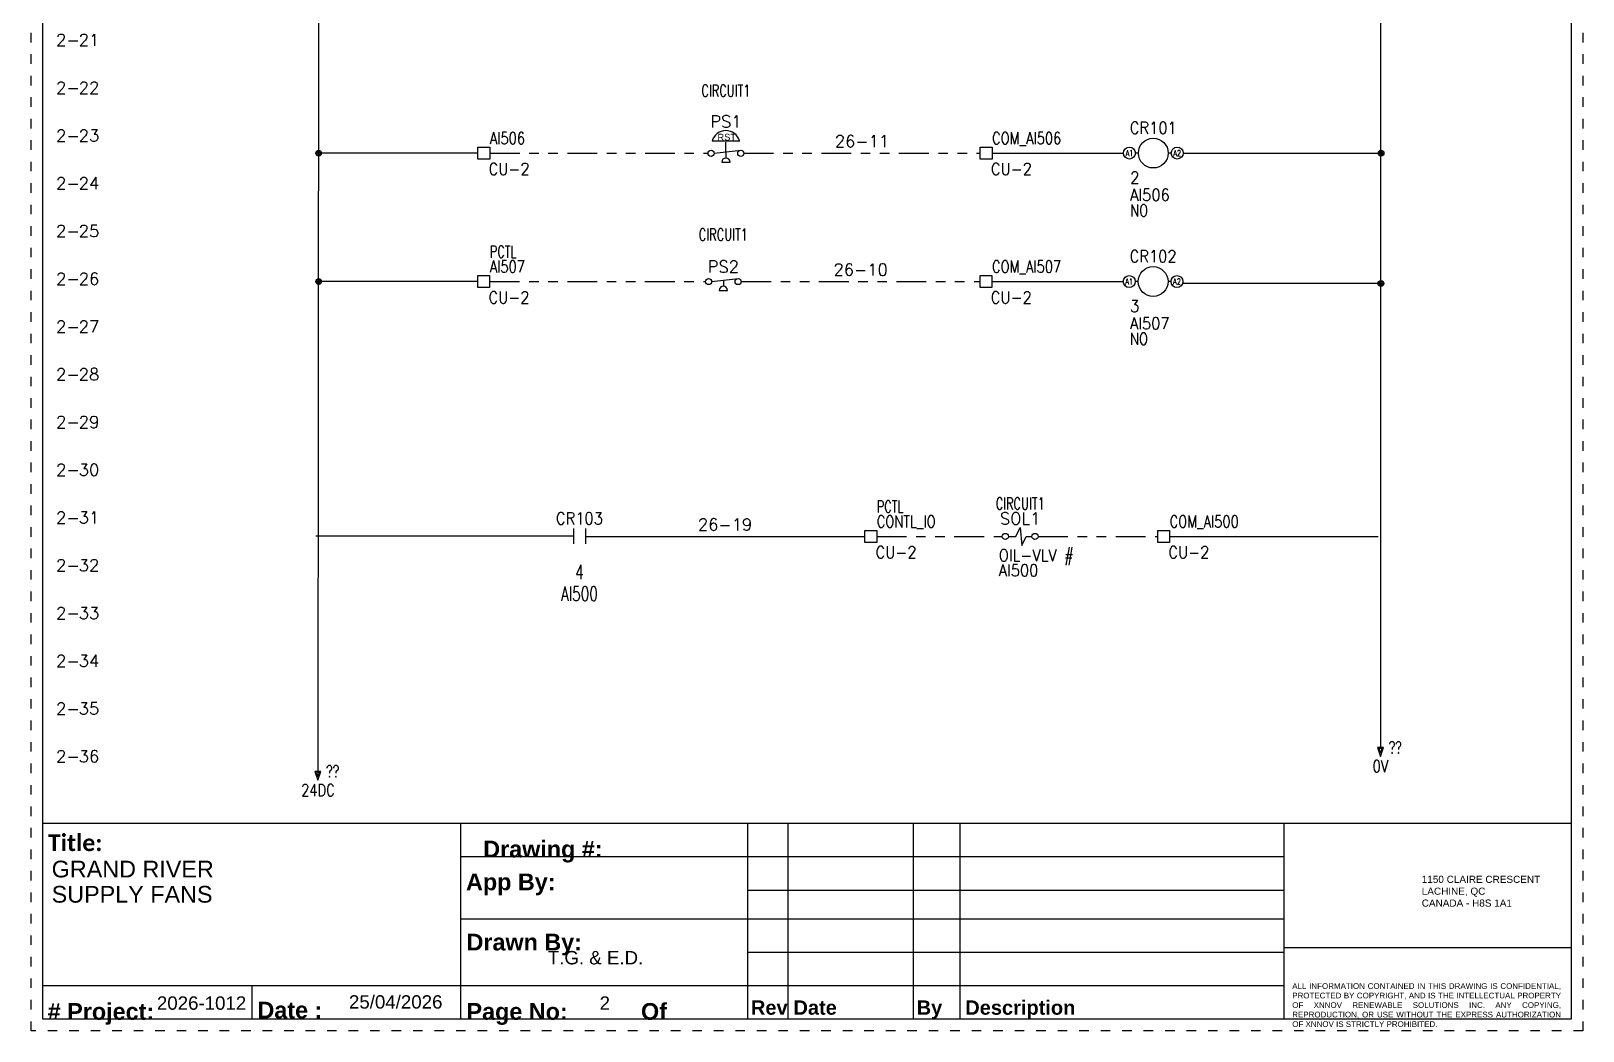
# Model space of a CAD drawing. Header units: inches. Extents: x 0 to 216, y 0 to 294.
# Drawn here: x 0 to 16.25, y 0 to 10.47 of the extents above; entities that cross this region are included whole.
import ezdxf
from ezdxf.enums import TextEntityAlignment as Align

# ---------------------------------------------------------------- set-up
doc = ezdxf.new("R2010")
doc.units = ezdxf.units.IN
doc.header["$MEASUREMENT"] = 0
for name, pattern in [('DOT2', [0.125, 0, -0.125]), ('HIDDEN2', [0.1875, 0.125, -0.0625]), ('PHANTOM2', [1.25, 0.625, -0.125, 0.125, -0.125, 0.125, -0.125])]:
    doc.linetypes.add(name, pattern=pattern)
for name, color, linetype in [('BLK_18', 251, 'Continuous'), ('BLU_18', 5, 'Continuous'), ('DESC', 150, 'Continuous'), ('LOC', 8, 'Continuous'), ('MISC', 7, 'Continuous'), ('ORG_14', 30, 'Continuous'), ('RED_18', 1, 'Continuous'), ('SYMS', 7, 'Continuous'), ('TAGS', 150, 'Continuous'), ('TERMS', 123, 'Continuous'), ('WHT_14', 7, 'Continuous'), ('WHT_18', 7, 'Continuous'), ('WIRENO', 72, 'Continuous'), ('WIREREF', 52, 'Continuous'), ('XREF', 7, 'Continuous')]:
    doc.layers.add(name, color=color, linetype=linetype)
doc.layers.add('TITLEBLOCK_FRAME', color=7, linetype='DOT2', plot=False)
doc.styles.get("Standard").update_dxf_attribs({"font": 'arial.ttf'})
doc.styles.add('TB_BODY', font='arial.ttf')
doc.styles.add('TB_TITLE', font='ariblk.ttf')
doc.styles.add('WD', font='romans.shx')

# ---------------------------------------------------------------- blocks, each defined once
blk = doc.blocks.new('HA1S4')
for points in [[(0, 0), (-0.031, 0), (0, -0.094), (0.031, 0), (0, 0)], [(0.016, -0.011), (-0.016, -0.011), (0, -0.058), (0.016, -0.011)]]:
    blk.add_lwpolyline(points)
at = {"style": 'WD', "width": 0.7}
for tag, p in [('DESC1', (0.087, 0.113)), ('XREF', (0.087, -0.062))]:
    blk.add_attdef(tag, p, '', height=0.125, dxfattribs=at)
at = {"style": 'WD', "flags": 1}
for tag, p in [('X2TERM01', (0, 0)), ('SIGCODE', (0.035, -0.083))]:
    blk.add_attdef(tag, p, '', height=0.01, dxfattribs=at)
at = {"style": 'WD', "width": 0.8, "flags": 8}
blk.add_attdef('WIRENO', text='', height=0.125, dxfattribs=at).set_placement((0, -0.259), align=Align.CENTER)
blk = doc.blocks.new('*U20')
at = {"color": 5}
for p, q in [((0, 0), (0, 21)), ((16, 21), (16, 0)), ((0, 2.05), (16, 2.05)), ((4.372, 2.05), (4.372, 0)), ((7.376, 2.05), (7.376, 0)), ((7.8, 2.05), (7.8, 0)), ((9.113, 2.05), (9.113, 0)), ((9.599, 2.05), (9.599, 0)), ((9.599, 2.05), (9.599, 0)), ((12.992, 2.05), (12.992, 0)), ((4.372, 1.7), (12.992, 1.7)), ((7.376, 1.35), (12.992, 1.35)), ((4.372, 1.05), (12.992, 1.05)), ((7.376, 0.7), (12.992, 0.7)), ((12.992, 0.75), (16, 0.75)), ((0, 0.35), (12.992, 0.35)), ((2.186, 0.35), (2.186, 0)), ((16, 0), (0, 0))]:
    blk.add_line(p, q, dxfattribs=at)
at = {"layer": 'TITLEBLOCK_FRAME'}
blk.add_lwpolyline([(-0.125, 21.125), (16.125, 21.125), (16.125, -0.125), (-0.125, -0.125)], close=True, dxfattribs=at)
blk.add_lwpolyline([(-0.125, 21.125), (16.125, 21.125), (16.125, -0.125), (-0.125, -0.125)], close=True, dxfattribs=at)
at = {"color": 7, "attachment_point": 1, "style": 'TB_TITLE'}
for s, width, gutter_width, heights, insert, char_height in [('{\\fCalibri|b1|i0|c0|p34;Title:}', 4.49877, 1.75, [0], (0.052, 1.933), 0.175), ('\\pxi-3,l4,t4;{\\fArial|b1|i0|c0|p34;Drawing #:}', 2.99404, 4.083, [0], (4.435, 1.867), 0.175), ('{\\fArial|b1|i0|c0|p34;App By:}', 4.49661, 1.749, [0], (4.43, 1.523), 0.175), ('{\\fArial|b1|i0|c0|p34;Drawn By:}', 2.16756, 1.749, [0.131], (4.435, 0.893), 0.175), ('{\\fArial|b1|i0|c0|p34;# Project:}', 1.25184, 1.749, [0], (0.05, 0.167), 0.175), ('{\\fArial|b1|i0|c0|p34;Date :}', 2.18747, 1.749, [0], (2.246, 0.181), 0.175), ('{\\fArial|b1|i0|c0|p34;Page No:}', 4.49661, 1.749, [0], (4.435, 0.167), 0.175), ('{\\fArial|b1|i0|c0|p34;Of}', 4.49661, 1.749, [0], (6.262, 0.167), 0.175), ('{\\fArial|b1|i0|c0|p34;Rev}', 0.34979, 1.749, [0], (7.413, 0.195), 0.15), ('{\\fArial|b1|i0|c0|p34; Date}', 0.58778, 1.749, [0], (7.8, 0.195), 0.15), ('{\\fArial|b1|i0|c0|p34;By}', 0.36928, 1.749, [0], (9.148, 0.195), 0.15), ('{\\fArial|b1|i0|c0|p34; Description}', 1.60793, 1.749, [0], (9.599, 0.195), 0.15)]:
    blk.add_mtext_dynamic_manual_height_columns(s, width=width, gutter_width=gutter_width, heights=heights, dxfattribs=dict(at, insert=insert, char_height=char_height))
at = {"attachment_point": 1, "style": 'TB_BODY'}
for s, width, gutter_width, insert, char_height in [('1150 CLAIRE CRESCENT\\PLACHINE, QC \\PCANADA - H8S 1A1', 1.56147, 0.995, (14.437, 1.5), 0.07464), ('\\pxqj;ALL INFORMATION CONTAINED IN THIS DRAWING IS CONFIDENTIAL, PROTECTED BY COPYRIGHT, AND IS THE INTELLECTUAL PROPERTY OF XNNOV RENEWABLE SOLUTIONS INC. ANY COPYING, REPRODUCTION, OR USE WITHOUT THE EXPRESS AUTHORIZATION OF XNNOV IS STRICTLY PROHIBITED.', 2.80577, 0.597, (13.081, 0.375), 0.059714)]:
    blk.add_mtext_dynamic_manual_height_columns(s, width=width, gutter_width=gutter_width, heights=[0], dxfattribs=dict(at, insert=insert, char_height=char_height))
at = {"color": 7, "style": 'TB_BODY', "flags": 4}
for tag, p in [('N5', (7.597, 1.925)), ('N4', (7.597, 1.575)), ('N3', (7.597, 1.225)), ('N2', (7.597, 0.925)), ('N1', (7.597, 0.575)), ('PAGENO', (5.883, 0.167)), ('SHEETMAX', (6.824, 0.157))]:
    blk.add_attdef(tag, text='', height=0.14, dxfattribs=at).set_placement(p, align=Align.MIDDLE_CENTER)
for tag, height, p in [('DATE5', 0.14, (7.854, 1.925)), ('PAR5', 0.14, (9.104, 1.925)), ('DESCRIPTION5', 0.14, (9.661, 1.925)), ('TITLE1', 0.175, (0.091, 1.57)), ('DATE4', 0.14, (7.854, 1.575)), ('PAR4', 0.14, (9.104, 1.575)), ('DESCRIPTION4', 0.14, (9.661, 1.575)), ('TITLE2', 0.175, (0.091, 1.306)), ('AP.PAR', 0.14, (5.526, 1.365)), ('DATE3', 0.14, (7.854, 1.225)), ('PAR3', 0.14, (9.104, 1.225)), ('DESCRIPTION3', 0.14, (9.661, 1.225)), ('TITLE3', 0.175, (0.091, 1.041)), ('DATE2', 0.14, (7.854, 0.925)), ('PAR2', 0.14, (9.104, 0.925)), ('DESCRIPTION2', 0.14, (9.661, 0.925)), ('DESS.PAR', 0.14, (5.286, 0.642)), ('DATE1', 0.14, (7.854, 0.575)), ('PAR1', 0.14, (9.109, 0.575)), ('DESCRIPTION1', 0.14, (9.645, 0.575)), ('PRJCT', 0.14, (1.193, 0.167)), ('DATE', 0.14, (3.204, 0.179))]:
    blk.add_attdef(tag, text='', height=height, dxfattribs=at).set_placement(p, align=Align.MIDDLE_LEFT)
blk = doc.blocks.new('HT0001')
for p, q in [((-0.062, 0.062), (0.062, 0.062)), ((-0.062, -0.062), (-0.062, 0.062)), ((0.062, 0.062), (0.062, -0.062)), ((0.062, -0.062), (-0.062, -0.062))]:
    blk.add_line(p, q)
at = {"style": 'WD'}
for tag, p, width in [('INST', (0.062, 0.42), 0.7), ('LOC', (0.062, 0.25), 0.7), ('DESC1', (0.05, -0.385), 0.8)]:
    blk.add_attdef(tag, p, '', height=0.125, dxfattribs=dict(at, width=width))
at = {"linetype": 'Continuous', "style": 'WD'}
for tag, p, height, width, flags in [('TERM01', (0.062, 0.094), 0.125, 0.8, 8), ('TAGSTRIP', (0.05, -0.229), 0.125, 0.9, 8), ('CAT', (0.213, -0.406), 0.109, 0.8, 1), ('DESC2', (0.05, -0.541), 0.125, 0.8, 8), ('DESC3', (0.05, -0.698), 0.125, 0.8, 8)]:
    blk.add_attdef(tag, p, '', height=height, dxfattribs=dict(at, width=width, flags=flags))
at = {"style": 'WD', "flags": 1}
for tag, p, height in [('X4TERM01', (-0.062, 0), 0.0125), ('X4TERMDESC01', (-0.055, -0.023), 0.025), ('X2TERMDESC01', (-0.006, 0.029), 0.025), ('STRIPSEQ', (0, 0), 0.00125), ('X2TERM01', (0, 0.062), 0.0125), ('X2PIN01', (0.033, 0.084), 0.0125), ('X1TERMDESC01', (0.039, 0.007), 0.025), ('X1TERM01', (0.062, 0), 0.0125), ('X1PIN01', (0.087, 0.016), 0.0125), ('X4PIN01', (-0.114, -0.038), 0.0125), ('LINKTERM', (0, -0.002), 0.00125), ('X8TERM01', (0, -0.062), 0.0125), ('X8TERMDESC01', (0, -0.054), 0.025), ('X8PIN01', (0.026, -0.096), 0.0125)]:
    blk.add_attdef(tag, p, '', height=height, dxfattribs=at)
at = {"linetype": 'Continuous', "style": 'WD', "width": 0.8, "flags": 1}
blk.add_attdef('MFG', text='', height=0.109, dxfattribs=at).set_placement((0.088, -0.406), align=Align.RIGHT)
at = {"style": 'WD', "width": 0.7, "flags": 1}
blk.add_attdef('ASSYCODE', (0.062, -0.281), '', height=0.01, dxfattribs=at)
blk = doc.blocks.new('HPS12_MAN-RST')
at = {"ltscale": 0.5}
blk.add_line((-0.119, -1.661), (0.169, -1.66), dxfattribs=at)
at = {"linetype": 'Continuous'}
blk.add_line((-0.098, -1.789), (0.185, -1.758), dxfattribs=at)
at = {"linetype": 'HIDDEN2', "ltscale": 0.2}
blk.add_line((0.025, -1.775), (0.025, -1.659), dxfattribs=at)
for p, q in [((0.025, -1.775), (0.025, -1.839)), ((-0.019, -1.884), (0.069, -1.884))]:
    blk.add_line(p, q)
for centre in [(-0.13, -1.791), (0.181, -1.791)]:
    blk.add_circle(centre, 0.0322)
at = {"ltscale": 0.5}
blk.add_arc((0.025, -1.703), 0.15, 16.555, 163.8979, dxfattribs=at)
blk.add_arc((0.025, -1.884), 0.0442, 0, 180)
at = {"ltscale": 0.5, "insert": (-0.064, -1.586), "char_height": 0.07, "attachment_point": 1}
blk.add_mtext_dynamic_manual_height_columns('RST', width=0.23321, gutter_width=0.5, heights=[0], dxfattribs=at)
at = {"style": 'WD', "width": 0.7}
for tag, p in [('INST', (0.025, -0.881)), ('LOC', (0.025, -1.05)), ('DESC1', (0.025, -1.207)), ('DESC2', (0.025, -1.363)), ('XREF', (0.025, -2.105))]:
    blk.add_attdef(tag, text='', height=0.125, dxfattribs=at).set_placement(p, align=Align.CENTER)
at = {"style": 'WD'}
blk.add_attdef('TAG1', text='', height=0.125, dxfattribs=at).set_placement((0.025, -1.519), align=Align.CENTER)
for tag, p in [('X2LINK', (0.025, -1.519)), ('X8LINK', (0.025, -1.916))]:
    blk.add_attdef(tag, p, '', height=0.01, dxfattribs=at)
for tag, p, height, flags in [('X4TERM01', (-0.162, -1.791), 0.0125, 1), ('CONTACT', (0.063, -1.77), 0.01, 1), ('FAMILY', (0.063, -1.753), 0.01, 9), ('X1TERM02', (0.213, -1.791), 0.0125, 1)]:
    blk.add_attdef(tag, p, '', height=height, dxfattribs=dict(at, flags=flags))
at = {"linetype": 'Continuous', "style": 'WD', "flags": 8}
blk.add_attdef('TERM01', text='', height=0.125, dxfattribs=at).set_placement((-0.225, -1.822), align=Align.TOP_RIGHT)
at = {"linetype": 'Continuous', "style": 'WD', "flags": 9}
for tag, p in [('ASSYCODE', (0.091, -1.839)), ('MFG', (0.088, -1.817)), ('CAT', (0.088, -1.798))]:
    blk.add_attdef(tag, text='', height=0.01, dxfattribs=at).set_placement(p, align=Align.CENTER)
at = {"linetype": 'Continuous', "style": 'WD', "flags": 8}
blk.add_attdef('TERM02', text='', height=0.125, dxfattribs=at).set_placement((0.275, -1.822), align=Align.TOP_LEFT)
at = {"style": 'WD', "width": 0.7}
for tag, p in [('RATING1', (0.273, -2.107)), ('WDTAGALT', (0.273, -2.264))]:
    blk.add_attdef(tag, p, '', height=0.125, dxfattribs=at)
blk = doc.blocks.new('HCR1_RELAY-COIL')
for p, q in [((-0.156, 0), (-0.188, 0)), ((0.188, 0), (0.156, 0))]:
    blk.add_line(p, q)
for centre, radius in [((-0.25, 0), 0.0625), ((0, 0), 0.156), ((0.25, 0), 0.0625)]:
    blk.add_circle(centre, radius)
at = {"style": 'WD'}
for tag, width, p in [('INST', 0.7, (0, 0.528)), ('TAG1', 0.9, (0, 0.202)), ('LOC', 0.7, (0, 0.359))]:
    blk.add_attdef(tag, text='', height=0.125, dxfattribs=dict(at, width=width)).set_placement(p, align=Align.CENTER)
at = {"style": 'WD', "flags": 9}
blk.add_attdef('FAMILY', text='', height=0.01, dxfattribs=at).set_placement((-0.005, 0.17), align=Align.CENTER)
at = {"linetype": 'Continuous', "style": 'WD', "flags": 1}
for tag, p in [('CAT', (0, 0.159)), ('MFG', (0, 0.14))]:
    blk.add_attdef(tag, text='', height=0.01, dxfattribs=at).set_placement(p, align=Align.MIDDLE)
at = {"linetype": 'Continuous', "style": 'WD', "width": 0.8, "flags": 8}
for tag, p in [('TERM01', (-0.25, 0)), ('TERM02', (0.25, 0))]:
    blk.add_attdef(tag, text='', height=0.0625, dxfattribs=at).set_placement(p, align=Align.MIDDLE_CENTER)
at = {"style": 'WD', "flags": 1}
for tag, p in [('X4TERM01', (-0.312, 0)), ('X1TERM02', (0.312, 0))]:
    blk.add_attdef(tag, p, '', height=0.0125, dxfattribs=at)
at = {"linetype": 'Continuous', "style": 'WD', "flags": 9}
blk.add_attdef('ASSYCODE', text='', height=0.01, dxfattribs=at).set_placement((0, 0.109), align=Align.CENTER)
at = {"style": 'WD'}
for tag, p, width in [('DESC1', (-0.242, -0.373), 0.9), ('DESC2', (-0.242, -0.529), 0.9), ('XREFNO', (-0.009, -0.717), 0.8), ('XREFNC', (-0.009, -0.873), 0.8), ('DESC3', (-0.222, -1.125), 0.9)]:
    blk.add_attdef(tag, p, '', height=0.125, dxfattribs=dict(at, width=width))
at = {"style": 'WD', "width": 0.8, "flags": 8}
for tag, p in [('NO', (-0.242, -0.717)), ('NC', (-0.242, -0.873))]:
    blk.add_attdef(tag, p, '', height=0.125, dxfattribs=at)
blk = doc.blocks.new('WD_WNH')
at = {"linetype": 'Continuous', "style": 'WD'}
blk.add_attdef('WIRENO', text='', height=0.125, dxfattribs=at).set_placement((0, 0.062), align=Align.CENTER)
at = {"style": 'WD', "flags": 1}
for tag, p in [('W01USER', (0, 0.078)), ('W02USER', (0, 0.07)), ('W03USER', (0, 0.062)), ('W04USER', (0, 0.055)), ('W05USER', (0, 0.047)), ('W06USER', (0, 0.039)), ('W07USER', (0, 0.031)), ('W08USER', (0, 0.023)), ('W09USER', (0, 0.016)), ('W10USER', (0, 0.008))]:
    blk.add_attdef(tag, text='', height=0.005, dxfattribs=at).set_placement(p, align=Align.CENTER)
blk = doc.blocks.new('WDDOT')
for radius in [0.03, 0.0187, 0.00929]:
    blk.add_circle((0, 0), radius)
blk = doc.blocks.new('HPS12')
at = {"linetype": 'Continuous'}
blk.add_line((-0.123, 0.002), (0.159, 0.033), dxfattribs=at)
for p, q in [((0, 0.015), (0, -0.049)), ((-0.044, -0.094), (0.044, -0.094))]:
    blk.add_line(p, q)
for centre in [(-0.155, 0), (0.155, 0)]:
    blk.add_circle(centre, 0.0322)
blk.add_arc((0, -0.094), 0.0442, 0, 180)
at = {"style": 'WD', "width": 0.7}
for tag, p in [('INST', (0, 0.732)), ('LOC', (0, 0.562)), ('DESC1', (0, 0.406)), ('DESC2', (0, 0.25)), ('XREF', (0, -0.314))]:
    blk.add_attdef(tag, text='', height=0.125, dxfattribs=at).set_placement(p, align=Align.CENTER)
at = {"style": 'WD'}
blk.add_attdef('TAG1', text='', height=0.125, dxfattribs=at).set_placement((0, 0.094), align=Align.CENTER)
for tag, p, height, flags in [('X4TERM01', (-0.188, 0), 0.0125, 1), ('FAMILY', (0.038, 0.037), 0.01, 9), ('CONTACT', (0.038, 0.02), 0.01, 1), ('X1TERM02', (0.188, 0), 0.0125, 1)]:
    blk.add_attdef(tag, p, '', height=height, dxfattribs=dict(at, flags=flags))
for tag, p in [('X2LINK', (0, 0.094)), ('X8LINK', (0, -0.125))]:
    blk.add_attdef(tag, p, '', height=0.01, dxfattribs=at)
at = {"linetype": 'Continuous', "style": 'WD', "flags": 9}
for tag, p in [('CAT', (0.063, -0.007)), ('ASSYCODE', (0.066, -0.049)), ('MFG', (0.063, -0.027))]:
    blk.add_attdef(tag, text='', height=0.01, dxfattribs=at).set_placement(p, align=Align.CENTER)
at = {"linetype": 'Continuous', "style": 'WD', "flags": 8}
blk.add_attdef('TERM01', text='', height=0.125, dxfattribs=at).set_placement((-0.25, -0.031), align=Align.TOP_RIGHT)
blk.add_attdef('TERM02', text='', height=0.125, dxfattribs=at).set_placement((0.25, -0.031), align=Align.TOP_LEFT)
at = {"style": 'WD', "width": 0.7}
for tag, p in [('RATING1', (0.247, -0.317)), ('WDTAGALT', (0.247, -0.473))]:
    blk.add_attdef(tag, p, '', height=0.125, dxfattribs=at)
blk = doc.blocks.new('HSV1')
for p, q in [((-0.123, 0), (-0.047, 0)), ((-0.047, 0), (0, 0.094)), ((0, 0.094), (0.016, -0.094)), ((0.016, -0.094), (0.062, 0)), ((0.062, 0), (0.123, 0))]:
    blk.add_line(p, q)
for centre in [(-0.155, 0), (0.155, 0)]:
    blk.add_circle(centre, 0.0322)
at = {"style": 'WD', "width": 0.7}
for tag, p in [('INST', (0, 0.451)), ('LOC', (0, 0.281))]:
    blk.add_attdef(tag, text='', height=0.125, dxfattribs=at).set_placement(p, align=Align.CENTER)
at = {"style": 'WD'}
blk.add_attdef('TAG1', text='', height=0.125, dxfattribs=at).set_placement((0, 0.125), align=Align.CENTER)
for tag, p, height, flags in [('X4TERM01', (-0.188, 0), 0.0125, 1), ('FAMILY', (0.129, 0.108), 0.01, 9), ('X1TERM02', (0.188, 0), 0.0125, 1)]:
    blk.add_attdef(tag, p, '', height=height, dxfattribs=dict(at, flags=flags))
at = {"linetype": 'Continuous', "style": 'WD', "flags": 9}
for tag, p in [('ASSYCODE', (0.156, 0.047)), ('MFG', (0.156, 0.067)), ('CAT', (0.156, 0.087))]:
    blk.add_attdef(tag, text='', height=0.01, dxfattribs=at).set_placement(p, align=Align.CENTER)
at = {"style": 'WD'}
for tag, p, width in [('DESC1', (1.125, 0), 0.9), ('DESC2', (1.125, -0.156), 0.9), ('DESC3', (1.125, -0.312), 0.9), ('XREF', (1.133, -0.473), 0.8), ('WDTAGALT', (1.133, -0.629), 0.8)]:
    blk.add_attdef(tag, p, '', height=0.125, dxfattribs=dict(at, width=width))
at = {"linetype": 'Continuous', "style": 'WD', "flags": 8}
blk.add_attdef('TERM01', text='', height=0.125, dxfattribs=at).set_placement((-0.25, -0.031), align=Align.TOP_RIGHT)
blk.add_attdef('TERM02', text='', height=0.125, dxfattribs=at).set_placement((0.25, -0.031), align=Align.TOP_LEFT)
at = {"style": 'WD'}
blk.add_attdef('RATING1', (0.078, -0.313), '', height=0.125, dxfattribs=at)
blk = doc.blocks.new('HCR11_RELAY-CONTACT')
at = {"linetype": 'Continuous'}
for p, q in [((-0.053, 0.082), (-0.053, -0.078)), ((0.072, 0.082), (0.072, -0.078))]:
    blk.add_line(p, q, dxfattribs=at)
at = {"style": 'WD'}
for tag, width, p in [('INST', 0.7, (0.009, 0.453)), ('LOC', 0.7, (0.009, 0.283)), ('TAG2', 0.9, (0.009, 0.127)), ('XREF', 0.7, (0.009, -0.296))]:
    blk.add_attdef(tag, text='', height=0.125, dxfattribs=dict(at, width=width)).set_placement(p, align=Align.CENTER)
for tag, p, height, flags in [('X4TERM01', (-0.053, 0.002), 0.0125, 1), ('X1TERM02', (0.072, 0.002), 0.0125, 1), ('FAMILY', (0.107, 0.055), 0.01, 9), ('CONTACT', (0.107, 0.038), 0.01, 1)]:
    blk.add_attdef(tag, p, '', height=height, dxfattribs=dict(at, flags=flags))
for tag, p in [('X2LINK', (0.009, 0.127)), ('X8LINK', (0.009, -0.123))]:
    blk.add_attdef(tag, p, '', height=0.01, dxfattribs=at)
at = {"linetype": 'Continuous', "style": 'WD', "flags": 8}
blk.add_attdef('TERM01', text='', height=0.125, dxfattribs=at).set_placement((-0.116, -0.014), align=Align.TOP_RIGHT)
blk.add_attdef('TERM02', text='', height=0.125, dxfattribs=at).set_placement((0.134, -0.014), align=Align.TOP_LEFT)
at = {"color": 1, "style": 'WD', "width": 0.7}
for tag, p in [('DESC1', (0.009, -0.448)), ('DESC2', (0.009, -0.595)), ('DESC3', (0.009, -0.742))]:
    blk.add_attdef(tag, text='', height=0.15, dxfattribs=at).set_placement(p, align=Align.CENTER)

msp = doc.modelspace()

# ---------------------------------------------------------------- linework, layer by layer
at = {"layer": 'BLK_18', "ltscale": 0.5}
msp.add_line((14.13, 18.718), (14.13, 2.968), dxfattribs=at)
at = {"layer": 'BLK_18', "linetype": 'PHANTOM2', "ltscale": 0.5}
for p, q in [((7.463, 9.191), (9.938, 9.191)), ((7.437, 7.846), (9.937, 7.846)), ((8.855, 5.177), (10.17, 5.177))]:
    msp.add_line(p, q, dxfattribs=at)
at = {"layer": 'BLU_18', "ltscale": 0.5}
msp.add_line((3.012, 18), (3.004, 2.718), dxfattribs=at)
at = {"layer": 'ORG_14', "ltscale": 0.5}
for p, q in [((4.679, 9.191), (3.027, 9.191)), ((10.063, 9.191), (11.438, 9.191)), ((4.678, 7.846), (3.025, 7.846)), ((10.062, 7.846), (11.437, 7.846)), ((5.679, 5.179), (2.982, 5.179)), ((5.804, 5.177), (8.73, 5.177))]:
    msp.add_line(p, q, dxfattribs=at)
at = {"layer": 'RED_18', "linetype": 'PHANTOM2', "ltscale": 0.5}
for p, q in [((4.804, 9.191), (7.088, 9.191)), ((4.803, 7.846), (7.062, 7.846))]:
    msp.add_line(p, q, dxfattribs=at)
at = {"layer": 'WHT_14', "ltscale": 0.5}
for p, q in [((12.063, 9.191), (14.136, 9.191)), ((14.135, 7.825), (12.062, 7.825)), ((11.922, 5.177), (14.106, 5.177))]:
    msp.add_line(p, q, dxfattribs=at)
at = {"layer": 'WHT_18', "linetype": 'PHANTOM2', "ltscale": 0.5}
msp.add_line((10.545, 5.177), (11.797, 5.177), dxfattribs=at)

# ---------------------------------------------------------------- block references
at = {"ltscale": 0.5}
ref = msp.add_blockref('*U20', (0.125, 0.125), dxfattribs=at)
ref.add_attrib('PRJCT', '2026-1012', dxfattribs={"color": 7, "height": 0.14, "style": 'TB_BODY'}).set_placement((1.318, 0.292), align=Align.MIDDLE_LEFT)
ref.add_attrib('PAGENO', '2', dxfattribs={"color": 7, "height": 0.14, "style": 'TB_BODY'}).set_placement((6.008, 0.292), align=Align.MIDDLE_CENTER)
ref.add_attrib('DATE', '25/04/2026', dxfattribs={"color": 7, "height": 0.14, "style": 'TB_BODY'}).set_placement((3.329, 0.304), align=Align.MIDDLE_LEFT)
ref.add_attrib('DESS.PAR', 'T.G. & E.D.', dxfattribs={"color": 7, "height": 0.14, "style": 'TB_BODY'}).set_placement((5.411, 0.767), align=Align.MIDDLE_LEFT)
ref.add_attrib('TITLE1', 'GRAND RIVER', dxfattribs={"color": 7, "height": 0.175, "style": 'TB_BODY'}).set_placement((0.216, 1.695), align=Align.MIDDLE_LEFT)
ref.add_attrib('TITLE2', 'SUPPLY FANS', dxfattribs={"color": 7, "height": 0.175, "style": 'TB_BODY'}).set_placement((0.216, 1.431), align=Align.MIDDLE_LEFT)
at = {"layer": 'SYMS', "ltscale": 0.5}
ref = msp.add_blockref('HPS12_MAN-RST', (7.251, 10.979), dxfattribs=at)
ref.add_attrib('LOC', 'CIRCUIT1', dxfattribs={"layer": 'LOC', "height": 0.125, "style": 'WD', "width": 0.7}).set_placement((7.276, 9.782), align=Align.CENTER)
ref.add_attrib('TAG1', 'PS1', dxfattribs={"layer": 'TAGS', "height": 0.125, "style": 'WD'}).set_placement((7.276, 9.46), align=Align.CENTER)
ref = msp.add_blockref('HCR1_RELAY-COIL', (11.751, 9.191), dxfattribs=at)
ref.add_attrib('TERM02', 'A2', dxfattribs={"layer": 'TERMS', "linetype": 'Continuous', "height": 0.0625, "style": 'WD', "width": 0.8, "flags": 8}).set_placement((12.001, 9.191), align=Align.MIDDLE_CENTER)
ref.add_attrib('TERM01', 'A1', dxfattribs={"layer": 'TERMS', "linetype": 'Continuous', "height": 0.0625, "style": 'WD', "width": 0.8, "flags": 8}).set_placement((11.501, 9.191), align=Align.MIDDLE_CENTER)
ref.add_attrib('NO', 'NO', (11.509, 8.528), dxfattribs={"layer": 'MISC', "height": 0.125, "style": 'WD', "width": 0.8, "flags": 8})
ref.add_attrib('DESC2', 'AI506', (11.509, 8.691), dxfattribs={"layer": 'DESC', "height": 0.125, "style": 'WD', "width": 0.9})
ref.add_attrib('DESC1', '2', (11.509, 8.872), dxfattribs={"layer": 'DESC', "height": 0.125, "style": 'WD', "width": 0.9})
ref.add_attrib('TAG1', 'CR101', dxfattribs={"layer": 'TAGS', "height": 0.125, "style": 'WD', "width": 0.9}).set_placement((11.751, 9.393), align=Align.CENTER)
ref = msp.add_blockref('HT0001', (4.742, 9.191), dxfattribs=at)
ref.add_attrib('TERM01', 'AI506', (4.804, 9.284), dxfattribs={"layer": 'TERMS', "linetype": 'Continuous', "height": 0.125, "style": 'WD', "width": 0.8, "flags": 8})
ref.add_attrib('TAGSTRIP', 'CU-2', (4.792, 8.962), dxfattribs={"layer": 'TAGS', "linetype": 'Continuous', "height": 0.125, "style": 'WD', "width": 0.9, "flags": 8})
ref = msp.add_blockref('HT0001', (10.001, 9.191), dxfattribs=at)
ref.add_attrib('TERM01', 'COM_AI506', (10.063, 9.284), dxfattribs={"layer": 'TERMS', "linetype": 'Continuous', "height": 0.125, "style": 'WD', "width": 0.8, "flags": 8})
ref.add_attrib('TAGSTRIP', 'CU-2', (10.051, 8.962), dxfattribs={"layer": 'TAGS', "linetype": 'Continuous', "height": 0.125, "style": 'WD', "width": 0.9, "flags": 8})
for p in [(3.012, 9.191), (14.136, 9.191), (3.012, 7.846), (14.135, 7.825)]:
    msp.add_blockref('WDDOT', p, dxfattribs=at)
ref = msp.add_blockref('HPS12', (7.249, 7.846), dxfattribs=at)
ref.add_attrib('LOC', 'CIRCUIT1', dxfattribs={"layer": 'LOC', "height": 0.125, "style": 'WD', "width": 0.7}).set_placement((7.249, 8.275), align=Align.CENTER)
ref.add_attrib('TAG1', 'PS2', dxfattribs={"layer": 'TAGS', "height": 0.125, "style": 'WD'}).set_placement((7.249, 7.94), align=Align.CENTER)
ref = msp.add_blockref('HT0001', (4.74, 7.846), dxfattribs=at)
ref.add_attrib('LOC', 'PCTL', (4.803, 8.096), dxfattribs={"layer": 'LOC', "height": 0.125, "style": 'WD', "width": 0.7})
ref.add_attrib('TERM01', 'AI507', (4.803, 7.94), dxfattribs={"layer": 'TERMS', "linetype": 'Continuous', "height": 0.125, "style": 'WD', "width": 0.8, "flags": 8})
ref.add_attrib('TAGSTRIP', 'CU-2', (4.79, 7.617), dxfattribs={"layer": 'TAGS', "linetype": 'Continuous', "height": 0.125, "style": 'WD', "width": 0.9, "flags": 8})
ref = msp.add_blockref('HCR1_RELAY-COIL', (11.749, 7.846), dxfattribs=at)
ref.add_attrib('TERM02', 'A2', dxfattribs={"layer": 'TERMS', "linetype": 'Continuous', "height": 0.0625, "style": 'WD', "width": 0.8, "flags": 8}).set_placement((11.999, 7.846), align=Align.MIDDLE_CENTER)
ref.add_attrib('TERM01', 'A1', dxfattribs={"layer": 'TERMS', "linetype": 'Continuous', "height": 0.0625, "style": 'WD', "width": 0.8, "flags": 8}).set_placement((11.499, 7.846), align=Align.MIDDLE_CENTER)
ref.add_attrib('NO', 'NO', (11.507, 7.183), dxfattribs={"layer": 'MISC', "height": 0.125, "style": 'WD', "width": 0.8, "flags": 8})
ref.add_attrib('DESC2', 'AI507', (11.507, 7.346), dxfattribs={"layer": 'DESC', "height": 0.125, "style": 'WD', "width": 0.9})
ref.add_attrib('DESC1', '3', (11.507, 7.527), dxfattribs={"layer": 'DESC', "height": 0.125, "style": 'WD', "width": 0.9})
ref.add_attrib('TAG1', 'CR102', dxfattribs={"layer": 'TAGS', "height": 0.125, "style": 'WD', "width": 0.9}).set_placement((11.749, 8.048), align=Align.CENTER)
ref = msp.add_blockref('HT0001', (9.999, 7.846), dxfattribs=at)
ref.add_attrib('TERM01', 'COM_AI507', (10.062, 7.94), dxfattribs={"layer": 'TERMS', "linetype": 'Continuous', "height": 0.125, "style": 'WD', "width": 0.8, "flags": 8})
ref.add_attrib('TAGSTRIP', 'CU-2', (10.049, 7.617), dxfattribs={"layer": 'TAGS', "linetype": 'Continuous', "height": 0.125, "style": 'WD', "width": 0.9, "flags": 8})
ref = msp.add_blockref('HT0001', (8.793, 5.177), dxfattribs=at)
ref.add_attrib('LOC', 'PCTL', (8.855, 5.427), dxfattribs={"layer": 'LOC', "height": 0.125, "style": 'WD', "width": 0.7})
ref.add_attrib('TERM01', 'CONTL_IO', (8.855, 5.271), dxfattribs={"layer": 'TERMS', "linetype": 'Continuous', "height": 0.125, "style": 'WD', "width": 0.8, "flags": 8})
ref.add_attrib('TAGSTRIP', 'CU-2', (8.843, 4.949), dxfattribs={"layer": 'TAGS', "linetype": 'Continuous', "height": 0.125, "style": 'WD', "width": 0.9, "flags": 8})
ref = msp.add_blockref('HSV1', (10.357, 5.177), dxfattribs=at)
ref.add_attrib('LOC', 'CIRCUIT1', dxfattribs={"layer": 'LOC', "height": 0.125, "style": 'WD', "width": 0.7}).set_placement((10.357, 5.459), align=Align.CENTER)
ref.add_attrib('TAG1', 'SOL1', dxfattribs={"layer": 'TAGS', "height": 0.125, "style": 'WD'}).set_placement((10.357, 5.302), align=Align.CENTER)
ref.add_attrib('DESC2', 'AI500', (10.133, 4.76), dxfattribs={"layer": 'DESC', "height": 0.125, "style": 'WD', "width": 0.9})
ref.add_attrib('DESC1', 'OIL-VLV #', (10.133, 4.917), dxfattribs={"layer": 'DESC', "height": 0.125, "style": 'WD', "width": 0.9})
ref = msp.add_blockref('HCR11_RELAY-CONTACT', (5.732, 5.177), dxfattribs=at)
ref.add_attrib('DESC2', 'AI500', dxfattribs={"layer": 'DESC', "color": 1, "height": 0.15, "style": 'WD', "width": 0.7}).set_placement((5.742, 4.502), align=Align.CENTER)
ref.add_attrib('DESC1', '4', dxfattribs={"layer": 'DESC', "color": 1, "height": 0.15, "style": 'WD', "width": 0.7}).set_placement((5.742, 4.73), align=Align.CENTER)
ref.add_attrib('TAG2', 'CR103', dxfattribs={"layer": 'TAGS', "height": 0.125, "style": 'WD', "width": 0.9}).set_placement((5.742, 5.304), align=Align.CENTER)
ref = msp.add_blockref('HT0001', (11.86, 5.177), dxfattribs=at)
ref.add_attrib('TERM01', 'COM_AI500', (11.922, 5.271), dxfattribs={"layer": 'TERMS', "linetype": 'Continuous', "height": 0.125, "style": 'WD', "width": 0.8, "flags": 8})
ref.add_attrib('TAGSTRIP', 'CU-2', (11.909, 4.949), dxfattribs={"layer": 'TAGS', "linetype": 'Continuous', "height": 0.125, "style": 'WD', "width": 0.9, "flags": 8})
ref = msp.add_blockref('HA1S4', (14.13, 2.968), dxfattribs=at)
ref.add_attrib('WIRENO', '0V', dxfattribs={"layer": 'WIREREF', "height": 0.125, "style": 'WD', "width": 0.8, "flags": 8}).set_placement((14.129, 2.709), align=Align.CENTER)
ref.add_attrib('XREF', '??', (14.217, 2.906), dxfattribs={"layer": 'XREF', "height": 0.125, "style": 'WD', "width": 0.7})
ref = msp.add_blockref('HA1S4', (3.004, 2.718), dxfattribs=at)
ref.add_attrib('WIRENO', '24DC', dxfattribs={"layer": 'WIREREF', "height": 0.125, "style": 'WD', "width": 0.8, "flags": 8}).set_placement((3.004, 2.459), align=Align.CENTER)
ref.add_attrib('XREF', '??', (3.091, 2.656), dxfattribs={"layer": 'XREF', "height": 0.125, "style": 'WD', "width": 0.7})
at = {"layer": 'WIRENO', "ltscale": 0.5}
ref = msp.add_blockref('WD_WNH', (8.701, 9.191), dxfattribs=at)
ref.add_attrib('WIRENO', '26-11', dxfattribs={"linetype": 'Continuous', "height": 0.125, "style": 'WD'}).set_placement((8.701, 9.253), align=Align.CENTER)
ref = msp.add_blockref('WD_WNH', (8.687, 7.846), dxfattribs=at)
ref.add_attrib('WIRENO', '26-10', dxfattribs={"linetype": 'Continuous', "height": 0.125, "style": 'WD'}).set_placement((8.687, 7.908), align=Align.CENTER)
at = {"layer": 'WIRENO'}
ref = msp.add_blockref('WD_WNH', (7.267, 5.177), dxfattribs=at)
ref.add_attrib('WIRENO', '26-19', dxfattribs={"linetype": 'Continuous', "height": 0.125, "style": 'WD'}).set_placement((7.267, 5.24), align=Align.CENTER)

# ---------------------------------------------------------------- texts
at = {"ltscale": 0.5, "style": 'WD'}
for p in [(0.369, 10.375), (0.369, 9.875), (0.369, 9.375), (0.369, 8.875), (0.369, 8.375), (0.369, 7.875), (0.369, 7.375), (0.369, 6.875), (0.369, 6.375), (0.369, 5.875), (0.369, 5.375), (0.369, 4.875), (0.369, 4.375), (0.369, 3.875), (0.369, 3.375), (0.369, 2.875)]:
    msp.add_text('2', height=0.125, dxfattribs=at).set_placement(p, align=Align.MIDDLE_RIGHT)
for s, p in [('21', (0.5, 10.375)), ('22', (0.5, 9.875)), ('23', (0.5, 9.375)), ('24', (0.5, 8.875)), ('25', (0.5, 8.375)), ('26', (0.5, 7.875)), ('27', (0.5, 7.375)), ('28', (0.5, 6.875)), ('29', (0.5, 6.375)), ('30', (0.5, 5.875)), ('31', (0.5, 5.375)), ('32', (0.5, 4.875)), ('33', (0.5, 4.375)), ('34', (0.5, 3.875)), ('35', (0.5, 3.375)), ('36', (0.5, 2.875))]:
    msp.add_text(s, height=0.125, dxfattribs=at).set_placement(p, align=Align.MIDDLE_LEFT)
for p in [(0.441, 10.375), (0.441, 9.875), (0.441, 9.375), (0.441, 8.875), (0.441, 8.375), (0.441, 7.875), (0.441, 7.375), (0.441, 6.875), (0.441, 6.375), (0.441, 5.875), (0.441, 5.375), (0.441, 4.875), (0.441, 4.375), (0.441, 3.875), (0.441, 3.375), (0.441, 2.875)]:
    msp.add_text('-', height=0.125, dxfattribs=at).set_placement(p, align=Align.MIDDLE)

doc.saveas('drawing.dxf')
